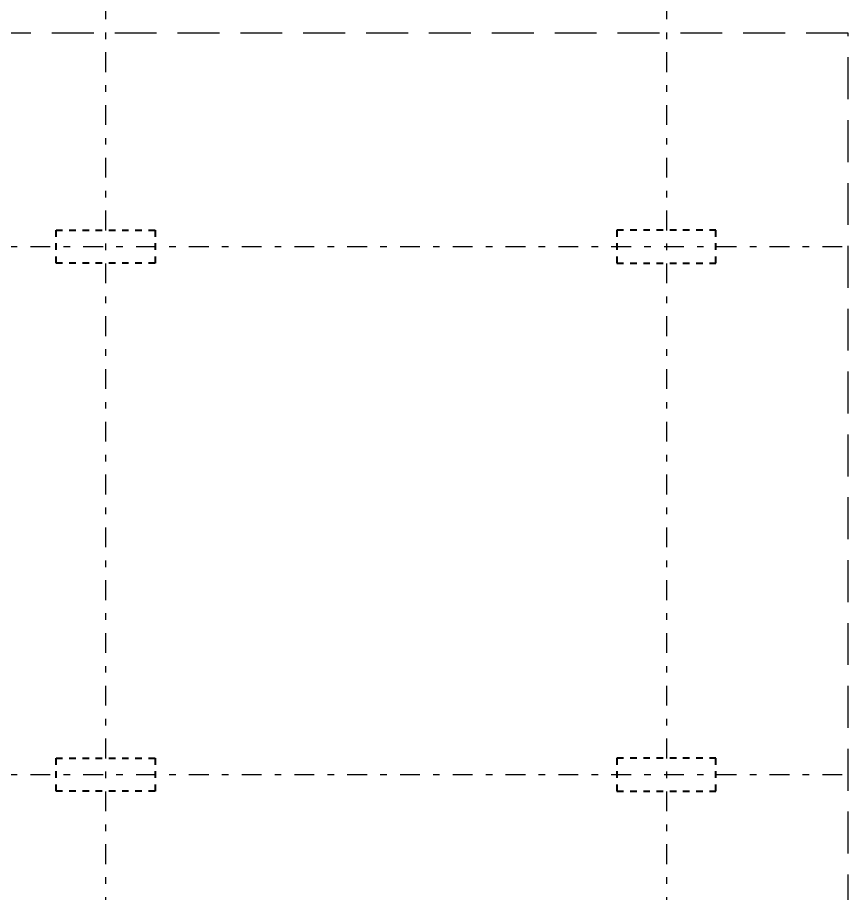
# Model space of a CAD drawing. Header units: millimetres. Extents: x 3781 to 4924, y 1639 to 1721.
# Drawn here: x 4777.87 to 4790.44, y 1684.5 to 1697.77 of the extents above; entities that cross this region are included whole.
import ezdxf

# ---------------------------------------------------------------- set-up
doc = ezdxf.new("R2010")
doc.units = ezdxf.units.MM
for name, pattern in [('CENTER', [0.7, 0.3, -0.2, 0, -0.2]), ('DASHED2', [9.525, 6.35, -3.175]), ('HIDDEN2', [0.1875, 0.125, -0.0625])]:
    doc.linetypes.add(name, pattern=pattern)
doc.layers.add('EJE-ESTRUCTURA', color=1, linetype='CENTER')
doc.layers.add('PROYECCION', color=1, linetype='DASHED2')
doc.layers.add('Estructura', color=6, linetype='Continuous', lineweight=40)
doc.layers.add('Muro', color=4, linetype='Continuous', lineweight=40)

# ---------------------------------------------------------------- blocks, each defined once
blk = doc.blocks.new('Estructura cubierta')
at = {"layer": 'EJE-ESTRUCTURA'}
for p, q in [((1962.5, -5855.354), (1962.5, -5914.914)), ((1971, -5855.354), (1971, -5914.914)), ((1953.363, -5867.899), (1984.533, -5867.899)), ((1953.363, -5875.899), (1984.533, -5875.899))]:
    blk.add_line(p, q, dxfattribs=at)
at = {"layer": 'Estructura', "color": 1, "linetype": 'HIDDEN2', "ltscale": 0.3}
for points in [[(1963.25, -5867.649), (1963.25, -5868.149), (1961.75, -5868.149), (1961.75, -5867.649)], [(1970.25, -5867.649), (1970.25, -5868.149), (1971.75, -5868.149), (1971.75, -5867.649)], [(1963.25, -5875.649), (1963.25, -5876.149), (1961.75, -5876.149), (1961.75, -5875.649)], [(1970.25, -5875.649), (1970.25, -5876.149), (1971.75, -5876.149), (1971.75, -5875.649)]]:
    blk.add_lwpolyline(points, close=True, dxfattribs=at)

msp = doc.modelspace()

# ---------------------------------------------------------------- linework, layer by layer
at = {"layer": 'PROYECCION', "color": 2, "ltscale": 0.1}
msp.add_lwpolyline([(4787.461, 1661.629), (4790.46, 1661.628), (4795.131, 1661.628), (4795.132, 1668.153), (4790.46, 1668.153), (4790.459, 1677.487), (4790.459, 1677.487), (4790.459, 1697.537), (4775.836, 1697.537), (4775.836, 1662.842), (4779.209, 1662.842), (4779.209, 1658.778), (4787.461, 1658.778)], close=True, dxfattribs=at)

# ---------------------------------------------------------------- block references
at = {"layer": 'Muro'}
msp.add_blockref('Estructura cubierta', (2816.708, 7562.202), dxfattribs=at)

doc.saveas('drawing.dxf')
